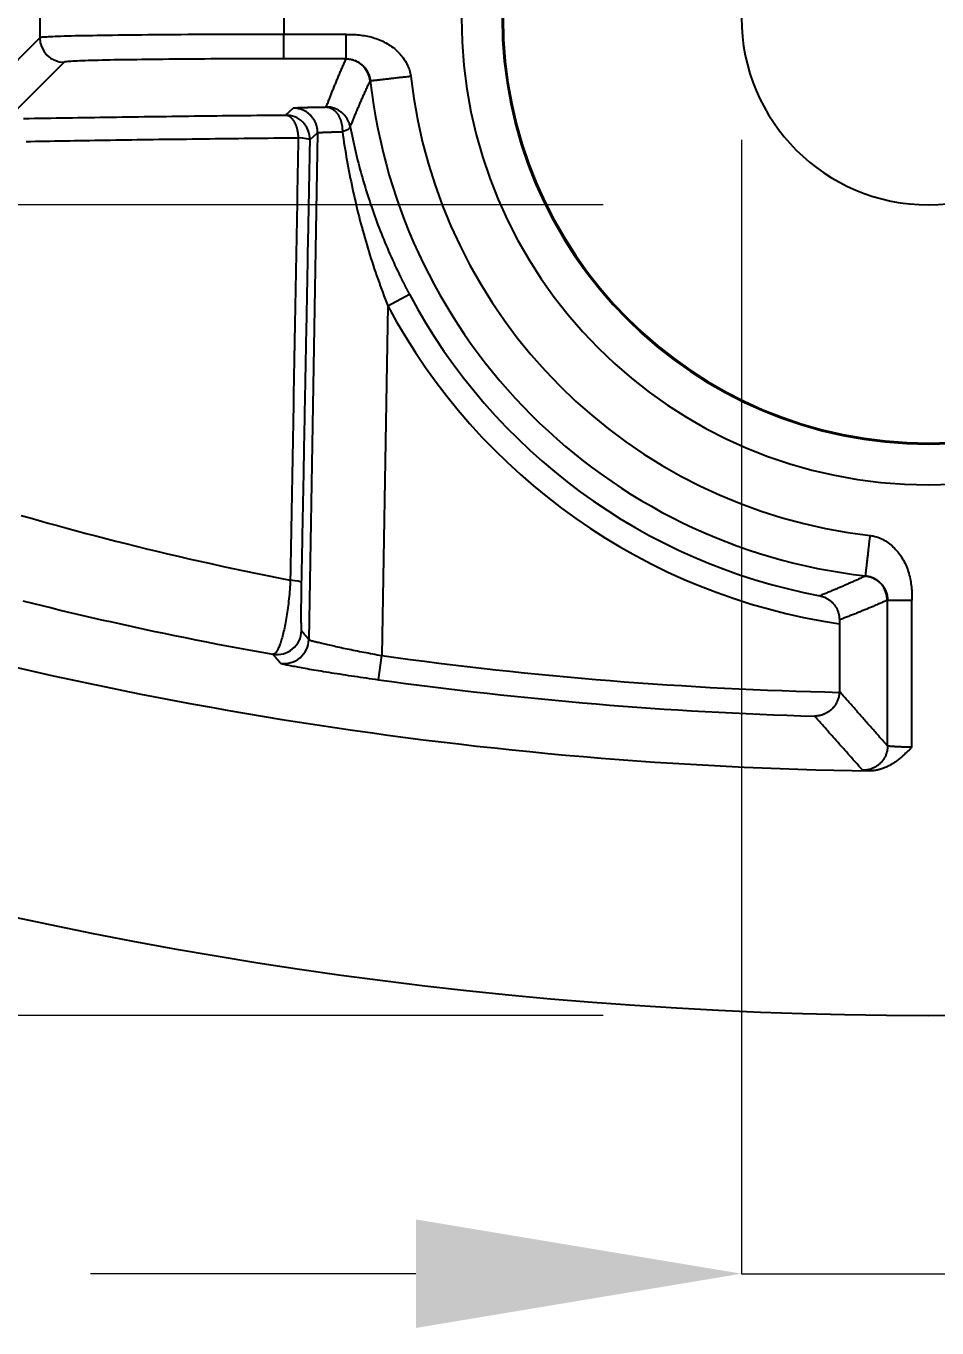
# Model space of a CAD drawing. Extents: x 0 to 395, y 0 to 289.
# Drawn here: x 103.58 to 114.77, y 206.06 to 222.07 of the extents above; entities that cross this region are included whole.
import ezdxf

# ---------------------------------------------------------------- set-up
doc = ezdxf.new("R2010")
doc.units = 0
doc.header["$LTSCALE"] = 10
doc.header["$MEASUREMENT"] = 0
doc.header["$PDMODE"] = 3
doc.header["$PDSIZE"] = -10
doc.layers.get('0').update_dxf_attribs({"linetype": 'CONTINUOUS'})
doc.layers.get('DEFPOINTS').update_dxf_attribs({"linetype": 'CONTINUOUS'})
doc.layers.add('1', color=7, linetype='CONTINUOUS')
doc.styles.add('Daelim Dimension', font='')
doc.styles.get('Daelim Dimension').set_extended_font_data('나눔고딕')
doc.dimstyles.new('DEFAULT', dxfattribs={"dimscale": 2, "dimtxt": 2, "dimasz": 2, "dimexe": 0, "dimexo": 2, "dimgap": 1, "dimtad": 1, "dimdec": 0, "dimzin": 9, "dimdsep": 46, "dimtxsty": 'Daelim Dimension', "dimcen": 0.5, "dimclrd": 5, "dimclre": 5, "dimclrt": 256, "dimadec": 1, "dimazin": 0, "dimtfac": 1, "dimtdec": 0, "dimtix": 1, "dimtmove": 0, "dimatfit": 3, "dimfxl": 1, "dimtolj": 1, "dimtzin": 1, "dimlwd": 9, "dimlwe": 9, "dimarcsym": 0})

# ---------------------------------------------------------------- blocks, each defined once
blk = doc.blocks.new('*D0')
at = {"color": 5, "linetype": 'ByBlock', "lineweight": 9, "ltscale": 0.5, "transparency": 16777216}
for p, q in [((112.37, 220.668), (112.37, 206.731)), ((116.97, 220.668), (116.97, 206.731)), ((108.37, 206.731), (104.37, 206.731)), ((112.37, 206.731), (116.97, 206.731)), ((120.97, 206.731), (152.671, 206.731))]:
    blk.add_line(p, q, dxfattribs=at)
at = {"color": 5, "ltscale": 0.5, "transparency": 16777216}
for points in [[(108.37, 207.398), (108.37, 206.064), (112.37, 206.731)], [(120.97, 207.398), (120.97, 206.064), (116.97, 206.731)]]:
    blk.add_solid(points, dxfattribs=at)
at = {"layer": 'DEFPOINTS', "color": 0, "ltscale": 0.5, "transparency": 16777216}
for p in [(112.37, 224.668), (116.97, 224.668), (116.97, 206.731)]:
    blk.add_point(p, dxfattribs=at)
at = {"color": 7, "ltscale": 0.5, "transparency": 16777216, "insert": (148.817, 211.963), "char_height": 6, "attachment_point": 5, "style": 'Daelim Dimension'}
blk.add_mtext('\\A1;5', dxfattribs=at)
blk = doc.blocks.new('*D1')
at = {"color": 5, "linetype": 'ByBlock', "lineweight": 9, "ltscale": 0.5, "transparency": 16777216}
for p, q in [((91.318, 233.468), (91.318, 237.468)), ((110.67, 229.468), (91.318, 229.468)), ((91.318, 229.468), (91.318, 219.868)), ((110.67, 219.868), (91.318, 219.868)), ((91.318, 215.868), (91.318, 211.868))]:
    blk.add_line(p, q, dxfattribs=at)
at = {"color": 5, "ltscale": 0.5, "transparency": 16777216}
for points in [[(90.651, 233.468), (91.985, 233.468), (91.318, 229.468)], [(90.651, 215.868), (91.985, 215.868), (91.318, 219.868)]]:
    blk.add_solid(points, dxfattribs=at)
at = {"layer": 'DEFPOINTS', "color": 0, "ltscale": 0.5, "transparency": 16777216}
for p in [(114.67, 229.468), (91.318, 219.868), (114.67, 219.868)]:
    blk.add_point(p, dxfattribs=at)
at = {"color": 7, "ltscale": 0.5, "transparency": 16777216, "insert": (85.897, 224.668), "char_height": 6, "attachment_point": 5, "rotation": 90, "style": 'Daelim Dimension'}
blk.add_mtext('\\A1;9.6', dxfattribs=at)
blk = doc.blocks.new('*D7')
at = {"color": 5, "linetype": 'ByBlock', "lineweight": 9, "ltscale": 0.5, "transparency": 16777216}
for p, q in [((110.67, 270.43), (71.782, 270.43)), ((71.782, 266.43), (71.782, 213.906)), ((110.67, 209.906), (71.782, 209.906))]:
    blk.add_line(p, q, dxfattribs=at)
at = {"color": 5, "ltscale": 0.5, "transparency": 16777216}
for points in [[(71.116, 266.43), (72.449, 266.43), (71.782, 270.43)], [(71.116, 213.906), (72.449, 213.906), (71.782, 209.906)]]:
    blk.add_solid(points, dxfattribs=at)
at = {"layer": 'DEFPOINTS', "color": 0, "ltscale": 0.5, "transparency": 16777216}
for p in [(114.67, 270.43), (71.782, 209.906), (114.67, 209.906)]:
    blk.add_point(p, dxfattribs=at)
at = {"color": 7, "ltscale": 0.5, "transparency": 16777216, "insert": (66.516, 240.168), "char_height": 6, "attachment_point": 5, "rotation": 90, "style": 'Daelim Dimension'}
blk.add_mtext('\\A1;61', dxfattribs=at)

msp = doc.modelspace()

# ---------------------------------------------------------------- linework, layer by layer
at = {"layer": '1'}
for p, q in [((103.749, 222.414), (103.749, 221.921)), ((106.749, 222.372), (106.749, 221.963)), ((107.512, 221.963), (106.749, 221.963)), ((106.749, 221.663), (106.749, 221.963)), ((107.512, 221.663), (107.512, 221.963)), ((103.749, 221.921), (103.043, 221.215)), ((104.049, 221.621), (103.353, 220.926)), ((107.512, 221.663), (106.749, 221.663)), ((107.511, 221.66), (107.512, 221.663)), ((106.766, 220.972), (106.862, 221.057)), ((107.162, 220.752), (107.054, 214.526)), ((107.066, 220.667), (107.162, 220.752)), ((108.025, 218.627), (108.29, 218.768)), ((108.025, 218.627), (107.95, 214.329)), ((114.165, 215.01), (114.162, 215.009)), ((114.165, 213.218), (114.165, 215.01)), ((114.165, 215.01), (114.465, 215.01)), ((114.465, 213.202), (114.465, 215.01)), ((113.573, 214.719), (113.573, 213.89)), ((107.909, 214.032), (107.95, 214.329))]:
    msp.add_line(p, q, dxfattribs=at)
for points in [[(106.749, 221.963), (106.655, 221.963), (106.562, 221.963), (106.469, 221.963), (106.376, 221.963), (106.284, 221.963), (106.192, 221.962), (106.101, 221.962), (106.01, 221.962), (105.92, 221.961), (105.83, 221.961), (105.742, 221.961), (105.655, 221.96), (105.568, 221.96), (105.483, 221.959), (105.399, 221.959), (105.316, 221.958), (105.235, 221.957), (105.155, 221.957), (105.077, 221.956), (105, 221.955), (104.925, 221.954), (104.852, 221.954), (104.781, 221.953), (104.711, 221.952), (104.644, 221.951), (104.578, 221.95), (104.515, 221.949), (104.454, 221.948), (104.395, 221.947), (104.338, 221.946), (104.284, 221.945), (104.232, 221.944), (104.182, 221.943), (104.135, 221.942), (104.091, 221.94), (104.049, 221.939), (104.009, 221.938), (103.973, 221.937), (103.939, 221.936), (103.907, 221.934), (103.879, 221.933), (103.853, 221.932), (103.83, 221.93), (103.81, 221.929), (103.792, 221.928), (103.778, 221.927), (103.766, 221.925), (103.758, 221.924), (103.752, 221.923), (103.749, 221.921)], [(107.512, 221.963), (107.535, 221.963), (107.557, 221.963), (107.577, 221.962), (107.597, 221.962), (107.615, 221.961), (107.633, 221.96), (107.653, 221.958), (107.674, 221.956), (107.694, 221.954), (107.715, 221.951), (107.735, 221.948), (107.754, 221.945), (107.775, 221.941), (107.797, 221.936), (107.819, 221.931), (107.841, 221.925), (107.862, 221.918), (107.883, 221.911), (107.903, 221.904), (107.923, 221.896), (107.943, 221.887), (107.963, 221.878), (107.982, 221.868), (108.001, 221.858), (108.02, 221.847), (108.038, 221.836), (108.055, 221.825), (108.072, 221.813), (108.089, 221.801), (108.105, 221.788), (108.12, 221.775), (108.135, 221.762), (108.149, 221.748), (108.163, 221.734), (108.177, 221.719), (108.19, 221.704), (108.202, 221.689), (108.215, 221.673), (108.227, 221.655), (108.239, 221.637), (108.25, 221.619), (108.26, 221.601), (108.268, 221.582), (108.276, 221.564), (108.284, 221.545), (108.29, 221.526), (108.295, 221.507), (108.3, 221.488), (108.303, 221.469), (108.306, 221.45)], [(106.749, 221.663), (106.662, 221.663), (106.576, 221.663), (106.491, 221.663), (106.408, 221.663), (106.325, 221.663), (106.243, 221.662), (106.163, 221.662), (106.083, 221.662), (106.004, 221.661), (105.926, 221.661), (105.849, 221.661), (105.773, 221.66), (105.698, 221.66), (105.623, 221.659), (105.549, 221.659), (105.476, 221.658), (105.405, 221.657), (105.334, 221.657), (105.265, 221.656), (105.197, 221.655), (105.131, 221.655), (105.066, 221.654), (105.003, 221.653), (104.941, 221.652), (104.882, 221.651), (104.824, 221.65), (104.768, 221.649), (104.713, 221.649), (104.661, 221.648), (104.61, 221.647), (104.561, 221.646), (104.514, 221.644), (104.468, 221.643), (104.424, 221.642), (104.383, 221.641), (104.343, 221.64), (104.305, 221.639), (104.27, 221.637), (104.237, 221.636), (104.207, 221.635), (104.178, 221.634), (104.153, 221.632), (104.13, 221.631), (104.11, 221.63), (104.093, 221.628), (104.078, 221.627), (104.066, 221.626), (104.058, 221.624), (104.052, 221.623), (104.049, 221.621)], [(107.269, 221.071), (107.273, 221.082), (107.277, 221.092), (107.281, 221.103), (107.285, 221.114), (107.29, 221.125), (107.294, 221.136), (107.298, 221.147), (107.302, 221.159), (107.307, 221.17), (107.311, 221.181), (107.315, 221.192), (107.32, 221.203), (107.324, 221.215), (107.329, 221.226), (107.333, 221.238), (107.338, 221.249), (107.342, 221.26), (107.347, 221.272), (107.351, 221.283), (107.356, 221.295), (107.361, 221.307), (107.366, 221.318), (107.37, 221.33), (107.375, 221.342), (107.38, 221.353), (107.385, 221.365), (107.39, 221.377), (107.394, 221.389), (107.399, 221.401), (107.404, 221.413), (107.409, 221.425), (107.414, 221.437), (107.419, 221.449), (107.425, 221.461), (107.43, 221.473), (107.435, 221.485), (107.44, 221.498), (107.445, 221.51), (107.451, 221.522), (107.456, 221.535), (107.461, 221.547), (107.467, 221.559), (107.472, 221.572), (107.477, 221.584), (107.483, 221.597), (107.488, 221.609), (107.494, 221.622), (107.5, 221.635), (107.505, 221.647), (107.511, 221.66)], [(107.512, 221.663), (107.522, 221.663), (107.532, 221.662), (107.542, 221.662), (107.552, 221.66), (107.562, 221.659), (107.571, 221.657), (107.581, 221.655), (107.59, 221.653), (107.599, 221.65), (107.609, 221.647), (107.618, 221.643), (107.627, 221.64), (107.636, 221.636), (107.645, 221.631), (107.654, 221.627), (107.663, 221.622), (107.671, 221.617), (107.679, 221.611), (107.687, 221.605), (107.695, 221.6), (107.702, 221.594), (107.709, 221.588), (107.716, 221.581), (107.722, 221.575), (107.728, 221.569), (107.734, 221.562), (107.74, 221.556), (107.745, 221.55), (107.75, 221.543), (107.755, 221.537), (107.759, 221.53), (107.763, 221.523), (107.768, 221.517), (107.771, 221.51), (107.775, 221.503), (107.779, 221.496), (107.782, 221.489), (107.785, 221.482), (107.788, 221.475), (107.791, 221.468), (107.794, 221.461), (107.796, 221.454), (107.798, 221.446), (107.8, 221.439), (107.802, 221.432), (107.804, 221.424), (107.805, 221.416), (107.807, 221.409), (107.808, 221.401), (107.809, 221.394)], [(107.564, 220.826), (107.568, 220.837), (107.572, 220.847), (107.576, 220.858), (107.58, 220.868), (107.585, 220.879), (107.589, 220.89), (107.593, 220.9), (107.598, 220.911), (107.602, 220.922), (107.607, 220.933), (107.611, 220.943), (107.615, 220.954), (107.62, 220.965), (107.624, 220.976), (107.629, 220.987), (107.634, 220.998), (107.638, 221.009), (107.643, 221.02), (107.648, 221.031), (107.652, 221.043), (107.657, 221.054), (107.662, 221.065), (107.667, 221.076), (107.672, 221.088), (107.676, 221.099), (107.681, 221.11), (107.686, 221.122), (107.691, 221.133), (107.696, 221.145), (107.701, 221.156), (107.706, 221.168), (107.711, 221.179), (107.717, 221.191), (107.722, 221.202), (107.727, 221.214), (107.732, 221.226), (107.737, 221.238), (107.743, 221.249), (107.748, 221.261), (107.753, 221.273), (107.759, 221.285), (107.764, 221.297), (107.77, 221.309), (107.775, 221.321), (107.781, 221.333), (107.786, 221.345), (107.792, 221.357), (107.798, 221.369), (107.803, 221.381), (107.809, 221.394)], [(107.809, 221.394), (107.809, 221.394), (107.81, 221.394), (107.811, 221.394), (107.813, 221.394), (107.815, 221.394), (107.817, 221.394), (107.82, 221.395), (107.823, 221.395), (107.827, 221.396), (107.831, 221.396), (107.836, 221.397), (107.841, 221.397), (107.847, 221.398), (107.854, 221.399), (107.86, 221.399), (107.868, 221.4), (107.875, 221.401), (107.884, 221.402), (107.892, 221.403), (107.901, 221.404), (107.911, 221.405), (107.921, 221.406), (107.932, 221.407), (107.943, 221.409), (107.954, 221.41), (107.966, 221.411), (107.978, 221.413), (107.99, 221.414), (108.003, 221.416), (108.016, 221.417), (108.03, 221.418), (108.043, 221.42), (108.057, 221.422), (108.071, 221.423), (108.086, 221.425), (108.1, 221.426), (108.115, 221.428), (108.129, 221.43), (108.144, 221.431), (108.159, 221.433), (108.174, 221.435), (108.189, 221.436), (108.204, 221.438), (108.218, 221.44), (108.233, 221.441), (108.248, 221.443), (108.263, 221.445), (108.277, 221.446), (108.291, 221.448), (108.306, 221.45)], [(106.862, 221.057), (106.863, 221.057), (106.863, 221.057), (106.864, 221.058), (106.865, 221.058), (106.865, 221.058), (106.867, 221.058), (106.868, 221.058), (106.869, 221.059), (106.871, 221.059), (106.872, 221.059), (106.874, 221.059), (106.876, 221.059), (106.878, 221.06), (106.881, 221.06), (106.883, 221.06), (106.886, 221.06), (106.888, 221.06), (106.891, 221.061), (106.894, 221.061), (106.898, 221.061), (106.901, 221.061), (106.904, 221.062), (106.908, 221.062), (106.912, 221.062), (106.916, 221.062), (106.92, 221.062), (106.924, 221.063), (106.929, 221.063), (106.933, 221.063), (106.938, 221.063), (106.943, 221.063), (106.948, 221.064), (106.953, 221.064), (106.958, 221.064), (106.964, 221.064), (106.969, 221.064), (106.975, 221.065), (106.981, 221.065), (106.987, 221.065), (106.993, 221.065), (107, 221.065), (107.006, 221.066), (107.013, 221.066), (107.019, 221.066), (107.026, 221.066), (107.033, 221.066), (107.04, 221.066), (107.047, 221.067), (107.055, 221.067), (107.062, 221.067)], [(107.162, 220.752), (107.162, 220.761), (107.162, 220.771), (107.161, 220.78), (107.16, 220.79), (107.159, 220.799), (107.158, 220.809), (107.156, 220.818), (107.154, 220.827), (107.152, 220.836), (107.149, 220.846), (107.146, 220.855), (107.143, 220.864), (107.139, 220.872), (107.135, 220.881), (107.131, 220.89), (107.127, 220.898), (107.122, 220.907), (107.117, 220.915), (107.112, 220.923), (107.107, 220.931), (107.101, 220.938), (107.095, 220.946), (107.089, 220.953), (107.083, 220.96), (107.076, 220.967), (107.069, 220.974), (107.062, 220.98), (107.055, 220.987), (107.048, 220.993), (107.04, 220.998), (107.033, 221.004), (107.025, 221.009), (107.017, 221.014), (107.008, 221.019), (107, 221.023), (106.991, 221.028), (106.983, 221.032), (106.974, 221.035), (106.965, 221.039), (106.956, 221.042), (106.947, 221.045), (106.938, 221.047), (106.928, 221.049), (106.919, 221.051), (106.91, 221.053), (106.9, 221.054), (106.891, 221.056), (106.881, 221.056), (106.872, 221.057), (106.862, 221.057)], [(107.062, 221.067), (107.066, 221.067), (107.069, 221.067), (107.073, 221.067), (107.076, 221.067), (107.08, 221.067), (107.083, 221.067), (107.087, 221.068), (107.091, 221.068), (107.094, 221.068), (107.098, 221.068), (107.102, 221.068), (107.106, 221.068), (107.109, 221.068), (107.113, 221.068), (107.117, 221.068), (107.121, 221.068), (107.125, 221.068), (107.129, 221.068), (107.133, 221.068), (107.137, 221.069), (107.141, 221.069), (107.145, 221.069), (107.149, 221.069), (107.153, 221.069), (107.157, 221.069), (107.161, 221.069), (107.165, 221.069), (107.17, 221.069), (107.174, 221.069), (107.178, 221.069), (107.182, 221.069), (107.187, 221.069), (107.191, 221.07), (107.195, 221.07), (107.2, 221.07), (107.204, 221.07), (107.209, 221.07), (107.213, 221.07), (107.218, 221.07), (107.222, 221.07), (107.227, 221.07), (107.231, 221.07), (107.236, 221.07), (107.24, 221.07), (107.245, 221.07), (107.25, 221.07), (107.254, 221.07), (107.259, 221.071), (107.264, 221.071), (107.269, 221.071)], [(107.269, 221.071), (107.275, 221.07), (107.281, 221.07), (107.287, 221.069), (107.294, 221.068), (107.3, 221.066), (107.306, 221.065), (107.312, 221.063), (107.318, 221.06), (107.324, 221.058), (107.33, 221.055), (107.336, 221.052), (107.342, 221.048), (107.348, 221.045), (107.353, 221.041), (107.359, 221.036), (107.364, 221.032), (107.37, 221.027), (107.375, 221.022), (107.38, 221.017), (107.385, 221.011), (107.39, 221.006), (107.395, 221), (107.4, 220.993), (107.405, 220.987), (107.409, 220.98), (107.413, 220.974), (107.418, 220.966), (107.422, 220.959), (107.425, 220.952), (107.429, 220.944), (107.433, 220.936), (107.436, 220.929), (107.439, 220.92), (107.443, 220.912), (107.446, 220.904), (107.448, 220.895), (107.451, 220.887), (107.453, 220.878), (107.455, 220.869), (107.457, 220.86), (107.459, 220.851), (107.461, 220.842), (107.462, 220.833), (107.464, 220.824), (107.465, 220.814), (107.466, 220.805), (107.466, 220.796), (107.467, 220.786), (107.467, 220.777), (107.467, 220.767)], [(103.55, 220.929), (103.617, 220.93), (103.683, 220.932), (103.749, 220.933), (103.816, 220.934), (103.883, 220.935), (103.949, 220.936), (104.016, 220.937), (104.083, 220.938), (104.151, 220.939), (104.218, 220.94), (104.285, 220.941), (104.353, 220.942), (104.42, 220.943), (104.488, 220.944), (104.555, 220.945), (104.623, 220.946), (104.691, 220.947), (104.759, 220.948), (104.827, 220.949), (104.895, 220.95), (104.963, 220.951), (105.031, 220.952), (105.099, 220.953), (105.167, 220.954), (105.235, 220.955), (105.304, 220.955), (105.372, 220.956), (105.441, 220.957), (105.51, 220.958), (105.579, 220.959), (105.648, 220.96), (105.717, 220.96), (105.786, 220.961), (105.856, 220.962), (105.925, 220.963), (105.995, 220.964), (106.064, 220.964), (106.134, 220.965), (106.204, 220.966), (106.274, 220.967), (106.344, 220.967), (106.414, 220.968), (106.485, 220.969), (106.555, 220.97), (106.625, 220.97), (106.696, 220.971), (106.766, 220.972)], [(106.766, 220.972), (106.771, 220.971), (106.776, 220.971), (106.78, 220.97), (106.785, 220.969), (106.79, 220.968), (106.794, 220.966), (106.799, 220.964), (106.804, 220.962), (106.808, 220.96), (106.813, 220.957), (106.817, 220.955), (106.822, 220.952), (106.826, 220.948), (106.83, 220.945), (106.835, 220.941), (106.839, 220.937), (106.843, 220.932), (106.847, 220.928), (106.851, 220.923), (106.855, 220.918), (106.859, 220.913), (106.863, 220.907), (106.866, 220.902), (106.87, 220.896), (106.874, 220.89), (106.877, 220.884), (106.88, 220.877), (106.884, 220.871), (106.887, 220.864), (106.89, 220.857), (106.893, 220.85), (106.895, 220.843), (106.898, 220.835), (106.901, 220.828), (106.903, 220.82), (106.905, 220.812), (106.908, 220.804), (106.91, 220.796), (106.912, 220.788), (106.913, 220.78), (106.915, 220.771), (106.917, 220.763), (106.918, 220.754), (106.919, 220.746), (106.92, 220.737), (106.921, 220.728), (106.922, 220.719), (106.923, 220.71), (106.924, 220.702), (106.924, 220.693)], [(107.564, 220.826), (107.571, 220.789), (107.578, 220.752), (107.586, 220.715), (107.594, 220.677), (107.602, 220.64), (107.61, 220.603), (107.618, 220.566), (107.627, 220.529), (107.635, 220.492), (107.644, 220.455), (107.654, 220.418), (107.663, 220.381), (107.672, 220.345), (107.682, 220.308), (107.692, 220.271), (107.702, 220.235), (107.713, 220.198), (107.723, 220.161), (107.734, 220.125), (107.745, 220.088), (107.756, 220.052), (107.767, 220.016), (107.779, 219.979), (107.79, 219.943), (107.802, 219.907), (107.814, 219.871), (107.827, 219.835), (107.839, 219.798), (107.852, 219.762), (107.865, 219.726), (107.878, 219.69), (107.891, 219.655), (107.904, 219.619), (107.918, 219.583), (107.932, 219.547), (107.946, 219.511), (107.96, 219.476), (107.974, 219.44), (107.989, 219.405), (108.004, 219.369), (108.019, 219.334), (108.034, 219.299), (108.05, 219.263), (108.065, 219.228), (108.081, 219.193), (108.097, 219.158), (108.113, 219.123), (108.129, 219.088), (108.146, 219.053), (108.163, 219.018)], [(103.58, 220.647), (103.638, 220.648), (103.696, 220.649), (103.755, 220.65), (103.814, 220.651), (103.874, 220.652), (103.934, 220.653), (103.994, 220.654), (104.055, 220.655), (104.116, 220.656), (104.177, 220.657), (104.239, 220.658), (104.301, 220.659), (104.364, 220.66), (104.427, 220.661), (104.49, 220.662), (104.554, 220.663), (104.618, 220.664), (104.683, 220.665), (104.747, 220.666), (104.813, 220.667), (104.878, 220.668), (104.944, 220.669), (105.01, 220.67), (105.077, 220.671), (105.144, 220.672), (105.211, 220.673), (105.279, 220.674), (105.347, 220.675), (105.415, 220.675), (105.484, 220.676), (105.553, 220.677), (105.622, 220.678), (105.692, 220.679), (105.762, 220.68), (105.832, 220.681), (105.903, 220.682), (105.974, 220.682), (106.045, 220.683), (106.117, 220.684), (106.189, 220.685), (106.261, 220.686), (106.333, 220.686), (106.406, 220.687), (106.479, 220.688), (106.553, 220.689), (106.626, 220.69), (106.7, 220.69), (106.775, 220.691), (106.849, 220.692), (106.924, 220.693)], [(106.924, 220.693), (106.922, 220.588), (106.92, 220.482), (106.918, 220.377), (106.917, 220.271), (106.915, 220.166), (106.913, 220.06), (106.911, 219.954), (106.909, 219.848), (106.907, 219.741), (106.905, 219.635), (106.903, 219.528), (106.901, 219.421), (106.899, 219.315), (106.898, 219.208), (106.896, 219.1), (106.894, 218.993), (106.892, 218.885), (106.89, 218.778), (106.888, 218.67), (106.886, 218.562), (106.884, 218.454), (106.882, 218.346), (106.88, 218.237), (106.878, 218.129), (106.876, 218.02), (106.874, 217.911), (106.872, 217.802), (106.87, 217.693), (106.868, 217.584), (106.867, 217.474), (106.865, 217.365), (106.863, 217.255), (106.861, 217.145), (106.859, 217.035), (106.857, 216.925), (106.855, 216.814), (106.853, 216.704), (106.851, 216.593), (106.849, 216.482), (106.847, 216.371), (106.845, 216.26), (106.843, 216.149), (106.841, 216.038), (106.839, 215.926), (106.837, 215.814), (106.835, 215.703), (106.833, 215.591), (106.831, 215.478), (106.829, 215.366), (106.827, 215.254)], [(107.066, 220.667), (107.065, 220.613), (107.064, 220.56), (107.063, 220.506), (107.062, 220.452), (107.061, 220.399), (107.06, 220.345), (107.059, 220.291), (107.058, 220.238), (107.057, 220.184), (107.056, 220.13), (107.055, 220.076), (107.054, 220.022), (107.053, 219.968), (107.052, 219.915), (107.051, 219.861), (107.05, 219.806), (107.049, 219.752), (107.048, 219.698), (107.047, 219.644), (107.046, 219.59), (107.045, 219.536), (107.043, 219.481), (107.042, 219.427), (107.041, 219.373), (107.04, 219.318), (107.039, 219.264), (107.038, 219.209), (107.037, 219.155), (107.036, 219.1), (107.035, 219.046), (107.034, 218.991), (107.033, 218.936), (107.032, 218.882), (107.031, 218.827), (107.03, 218.772), (107.029, 218.717), (107.028, 218.663), (107.027, 218.608), (107.026, 218.553), (107.025, 218.498), (107.024, 218.443), (107.023, 218.388), (107.022, 218.333), (107.02, 218.277), (107.019, 218.222), (107.018, 218.167), (107.017, 218.112), (107.016, 218.056), (107.015, 218.001), (107.014, 217.946)], [(107.162, 220.752), (107.163, 220.752), (107.163, 220.752), (107.164, 220.753), (107.165, 220.753), (107.167, 220.753), (107.168, 220.754), (107.17, 220.754), (107.172, 220.754), (107.175, 220.755), (107.177, 220.755), (107.18, 220.755), (107.183, 220.756), (107.187, 220.756), (107.19, 220.756), (107.194, 220.757), (107.198, 220.757), (107.202, 220.757), (107.207, 220.757), (107.212, 220.758), (107.217, 220.758), (107.222, 220.758), (107.227, 220.759), (107.233, 220.759), (107.239, 220.759), (107.245, 220.76), (107.252, 220.76), (107.258, 220.76), (107.265, 220.761), (107.272, 220.761), (107.279, 220.761), (107.287, 220.762), (107.295, 220.762), (107.303, 220.762), (107.311, 220.763), (107.319, 220.763), (107.328, 220.763), (107.336, 220.764), (107.345, 220.764), (107.354, 220.764), (107.364, 220.764), (107.373, 220.765), (107.383, 220.765), (107.393, 220.765), (107.403, 220.766), (107.413, 220.766), (107.424, 220.766), (107.434, 220.766), (107.445, 220.767), (107.456, 220.767), (107.467, 220.767)], [(107.467, 220.767), (107.473, 220.723), (107.48, 220.679), (107.486, 220.635), (107.493, 220.591), (107.5, 220.547), (107.508, 220.503), (107.515, 220.459), (107.523, 220.415), (107.53, 220.371), (107.538, 220.327), (107.547, 220.284), (107.555, 220.24), (107.564, 220.196), (107.573, 220.153), (107.582, 220.109), (107.591, 220.066), (107.6, 220.022), (107.61, 219.979), (107.62, 219.936), (107.63, 219.893), (107.64, 219.849), (107.65, 219.806), (107.661, 219.763), (107.672, 219.72), (107.683, 219.677), (107.694, 219.634), (107.706, 219.592), (107.717, 219.549), (107.729, 219.506), (107.741, 219.464), (107.754, 219.421), (107.766, 219.379), (107.779, 219.336), (107.792, 219.294), (107.805, 219.251), (107.818, 219.209), (107.831, 219.167), (107.845, 219.125), (107.859, 219.083), (107.873, 219.041), (107.887, 218.999), (107.902, 218.958), (107.917, 218.916), (107.932, 218.874), (107.947, 218.833), (107.962, 218.791), (107.977, 218.75), (107.993, 218.709), (108.009, 218.668), (108.025, 218.627)], [(108.163, 219.018), (108.165, 219.013), (108.168, 219.008), (108.17, 219.003), (108.173, 218.998), (108.175, 218.993), (108.178, 218.988), (108.18, 218.983), (108.182, 218.978), (108.185, 218.973), (108.187, 218.968), (108.19, 218.963), (108.192, 218.958), (108.195, 218.953), (108.197, 218.948), (108.2, 218.943), (108.202, 218.938), (108.205, 218.933), (108.207, 218.928), (108.21, 218.923), (108.212, 218.918), (108.215, 218.913), (108.218, 218.908), (108.22, 218.903), (108.223, 218.898), (108.225, 218.893), (108.228, 218.888), (108.23, 218.883), (108.233, 218.878), (108.235, 218.873), (108.238, 218.868), (108.24, 218.863), (108.243, 218.858), (108.246, 218.853), (108.248, 218.848), (108.251, 218.843), (108.253, 218.838), (108.256, 218.833), (108.259, 218.828), (108.261, 218.823), (108.264, 218.818), (108.266, 218.813), (108.269, 218.808), (108.272, 218.803), (108.274, 218.798), (108.277, 218.793), (108.279, 218.788), (108.282, 218.783), (108.285, 218.778), (108.287, 218.773), (108.29, 218.768)], [(107.014, 217.946), (107.014, 217.94), (107.014, 217.935), (107.014, 217.929), (107.014, 217.924), (107.014, 217.918), (107.014, 217.912), (107.013, 217.907), (107.013, 217.901), (107.013, 217.896), (107.013, 217.89), (107.013, 217.885), (107.013, 217.879), (107.013, 217.873), (107.013, 217.868), (107.013, 217.862), (107.012, 217.857), (107.012, 217.851), (107.012, 217.845), (107.012, 217.84), (107.012, 217.834), (107.012, 217.829), (107.012, 217.823), (107.012, 217.818), (107.012, 217.812), (107.011, 217.806), (107.011, 217.801), (107.011, 217.795), (107.011, 217.79), (107.011, 217.784), (107.011, 217.779), (107.011, 217.773), (107.011, 217.767), (107.011, 217.762), (107.011, 217.756), (107.01, 217.751), (107.01, 217.745), (107.01, 217.739), (107.01, 217.734), (107.01, 217.728), (107.01, 217.723), (107.01, 217.717), (107.01, 217.712), (107.01, 217.706), (107.009, 217.7), (107.009, 217.695), (107.009, 217.689), (107.009, 217.684), (107.009, 217.678), (107.009, 217.672), (107.009, 217.667)], [(107.009, 217.667), (107.008, 217.619), (107.007, 217.571), (107.006, 217.523), (107.005, 217.474), (107.004, 217.426), (107.003, 217.378), (107.002, 217.33), (107.001, 217.281), (107.001, 217.233), (107, 217.185), (106.999, 217.136), (106.998, 217.088), (106.997, 217.04), (106.996, 216.991), (106.995, 216.943), (106.994, 216.894), (106.993, 216.846), (106.992, 216.797), (106.991, 216.748), (106.99, 216.7), (106.989, 216.651), (106.988, 216.602), (106.988, 216.554), (106.987, 216.505), (106.986, 216.456), (106.985, 216.407), (106.984, 216.359), (106.983, 216.31), (106.982, 216.261), (106.981, 216.212), (106.98, 216.163), (106.979, 216.114), (106.978, 216.065), (106.977, 216.016), (106.976, 215.967), (106.975, 215.918), (106.974, 215.869), (106.973, 215.82), (106.973, 215.77), (106.972, 215.721), (106.971, 215.672), (106.97, 215.623), (106.969, 215.573), (106.968, 215.524), (106.967, 215.475), (106.966, 215.425), (106.965, 215.376), (106.964, 215.326), (106.963, 215.277), (106.962, 215.227)], [(103.52, 216.051), (103.629, 216.02), (103.74, 215.988), (103.853, 215.957), (103.967, 215.925), (104.083, 215.894), (104.2, 215.862), (104.318, 215.83), (104.438, 215.799), (104.559, 215.767), (104.682, 215.736), (104.806, 215.704), (104.932, 215.673), (105.059, 215.642), (105.187, 215.611), (105.317, 215.58), (105.448, 215.549), (105.58, 215.519), (105.714, 215.488), (105.849, 215.458), (105.985, 215.428), (106.122, 215.398), (106.261, 215.369), (106.4, 215.34), (106.541, 215.311), (106.683, 215.282), (106.827, 215.254)], [(113.896, 215.307), (113.896, 215.307), (113.896, 215.308), (113.896, 215.31), (113.896, 215.311), (113.896, 215.314), (113.897, 215.316), (113.897, 215.32), (113.897, 215.323), (113.898, 215.328), (113.898, 215.332), (113.899, 215.337), (113.9, 215.343), (113.9, 215.349), (113.901, 215.356), (113.902, 215.362), (113.903, 215.37), (113.904, 215.378), (113.904, 215.386), (113.905, 215.394), (113.906, 215.403), (113.908, 215.413), (113.909, 215.422), (113.91, 215.433), (113.911, 215.443), (113.912, 215.454), (113.913, 215.465), (113.915, 215.477), (113.916, 215.489), (113.917, 215.501), (113.919, 215.513), (113.92, 215.526), (113.922, 215.539), (113.923, 215.552), (113.925, 215.566), (113.926, 215.579), (113.928, 215.593), (113.929, 215.607), (113.931, 215.622), (113.933, 215.636), (113.934, 215.651), (113.936, 215.666), (113.938, 215.681), (113.939, 215.696), (113.941, 215.711), (113.943, 215.726), (113.945, 215.742), (113.946, 215.757), (113.948, 215.773), (113.95, 215.788), (113.952, 215.804)], [(113.952, 215.804), (113.971, 215.801), (113.99, 215.798), (114.009, 215.793), (114.028, 215.788), (114.047, 215.782), (114.066, 215.774), (114.084, 215.766), (114.102, 215.758), (114.121, 215.748), (114.139, 215.737), (114.157, 215.726), (114.174, 215.713), (114.191, 215.7), (114.206, 215.688), (114.221, 215.675), (114.236, 215.662), (114.25, 215.648), (114.264, 215.633), (114.277, 215.618), (114.29, 215.603), (114.303, 215.587), (114.315, 215.57), (114.327, 215.553), (114.338, 215.536), (114.349, 215.518), (114.36, 215.499), (114.37, 215.48), (114.38, 215.461), (114.389, 215.442), (114.397, 215.422), (114.405, 215.402), (114.413, 215.381), (114.42, 215.36), (114.426, 215.339), (114.432, 215.317), (114.438, 215.296), (114.443, 215.273), (114.447, 215.253), (114.45, 215.233), (114.453, 215.213), (114.456, 215.193), (114.458, 215.172), (114.46, 215.151), (114.462, 215.131), (114.463, 215.114), (114.464, 215.095), (114.464, 215.076), (114.465, 215.055), (114.465, 215.033), (114.465, 215.01)], [(106.827, 215.254), (106.825, 215.225), (106.823, 215.196), (106.822, 215.167), (106.82, 215.139), (106.817, 215.11), (106.815, 215.081), (106.812, 215.053), (106.809, 215.025), (106.806, 214.997), (106.803, 214.969), (106.8, 214.941), (106.797, 214.914), (106.793, 214.887), (106.789, 214.861), (106.785, 214.835), (106.781, 214.809), (106.777, 214.784), (106.773, 214.76), (106.769, 214.735), (106.764, 214.712), (106.76, 214.689), (106.755, 214.667), (106.75, 214.645), (106.745, 214.624), (106.741, 214.603), (106.736, 214.584), (106.731, 214.565), (106.726, 214.546), (106.72, 214.529), (106.715, 214.512), (106.71, 214.496), (106.705, 214.48), (106.7, 214.466), (106.695, 214.452), (106.689, 214.439), (106.684, 214.426), (106.679, 214.415), (106.674, 214.404), (106.668, 214.395), (106.663, 214.386), (106.658, 214.378), (106.653, 214.37), (106.648, 214.364), (106.643, 214.359), (106.638, 214.354), (106.633, 214.35), (106.628, 214.347), (106.623, 214.345), (106.618, 214.344), (106.614, 214.344)], [(106.962, 215.227), (106.962, 215.21), (106.962, 215.193), (106.961, 215.176), (106.961, 215.159), (106.961, 215.142), (106.96, 215.125), (106.96, 215.107), (106.96, 215.09), (106.96, 215.073), (106.959, 215.056), (106.959, 215.039), (106.959, 215.022), (106.959, 215.005), (106.959, 214.988), (106.959, 214.971), (106.958, 214.955), (106.958, 214.938), (106.958, 214.922), (106.958, 214.906), (106.958, 214.89), (106.958, 214.874), (106.958, 214.859), (106.958, 214.844), (106.958, 214.83), (106.958, 214.816), (106.958, 214.803), (106.958, 214.79), (106.958, 214.777), (106.958, 214.766), (106.958, 214.754), (106.958, 214.744), (106.958, 214.734), (106.959, 214.724), (106.959, 214.715), (106.959, 214.707), (106.959, 214.698), (106.959, 214.691), (106.959, 214.684), (106.96, 214.677), (106.96, 214.671), (106.96, 214.665), (106.96, 214.659), (106.961, 214.654), (106.961, 214.65), (106.961, 214.646), (106.961, 214.642), (106.962, 214.639), (106.962, 214.637), (106.962, 214.636), (106.963, 214.635)], [(113.896, 215.307), (113.884, 215.302), (113.873, 215.297), (113.862, 215.291), (113.851, 215.286), (113.84, 215.281), (113.829, 215.276), (113.818, 215.271), (113.807, 215.266), (113.796, 215.261), (113.785, 215.256), (113.774, 215.251), (113.763, 215.246), (113.752, 215.241), (113.741, 215.236), (113.73, 215.231), (113.72, 215.226), (113.709, 215.222), (113.698, 215.217), (113.687, 215.212), (113.676, 215.207), (113.665, 215.202), (113.654, 215.198), (113.644, 215.193), (113.633, 215.188), (113.622, 215.183), (113.611, 215.179), (113.6, 215.174), (113.589, 215.169), (113.578, 215.164), (113.567, 215.16), (113.555, 215.155), (113.544, 215.15), (113.533, 215.145), (113.522, 215.141), (113.51, 215.136), (113.499, 215.131), (113.487, 215.126), (113.476, 215.122), (113.464, 215.117), (113.453, 215.112), (113.441, 215.107), (113.429, 215.102), (113.417, 215.097), (113.406, 215.093), (113.394, 215.088), (113.382, 215.083), (113.369, 215.078), (113.357, 215.073), (113.345, 215.068), (113.333, 215.063)], [(113.896, 215.307), (113.903, 215.306), (113.911, 215.305), (113.918, 215.303), (113.926, 215.302), (113.934, 215.3), (113.941, 215.298), (113.948, 215.296), (113.956, 215.294), (113.963, 215.292), (113.97, 215.289), (113.977, 215.286), (113.984, 215.283), (113.991, 215.28), (113.998, 215.277), (114.005, 215.273), (114.012, 215.269), (114.019, 215.266), (114.025, 215.261), (114.032, 215.257), (114.039, 215.253), (114.045, 215.248), (114.052, 215.243), (114.058, 215.238), (114.064, 215.232), (114.071, 215.226), (114.077, 215.22), (114.083, 215.214), (114.09, 215.207), (114.096, 215.2), (114.102, 215.193), (114.107, 215.185), (114.113, 215.177), (114.119, 215.169), (114.124, 215.161), (114.129, 215.152), (114.133, 215.143), (114.138, 215.134), (114.142, 215.125), (114.145, 215.116), (114.149, 215.107), (114.152, 215.097), (114.155, 215.088), (114.157, 215.079), (114.159, 215.069), (114.161, 215.06), (114.162, 215.05), (114.164, 215.04), (114.164, 215.03), (114.165, 215.02), (114.165, 215.01)], [(113.333, 215.063), (113.34, 215.062), (113.347, 215.06), (113.354, 215.058), (113.361, 215.056), (113.368, 215.054), (113.375, 215.052), (113.381, 215.049), (113.388, 215.047), (113.395, 215.044), (113.402, 215.041), (113.408, 215.038), (113.415, 215.034), (113.421, 215.031), (113.427, 215.027), (113.434, 215.023), (113.44, 215.019), (113.446, 215.015), (113.452, 215.01), (113.458, 215.006), (113.464, 215.001), (113.47, 214.996), (113.476, 214.991), (113.481, 214.985), (113.487, 214.98), (113.492, 214.974), (113.498, 214.968), (113.503, 214.962), (113.508, 214.955), (113.513, 214.949), (113.518, 214.942), (113.523, 214.935), (113.527, 214.928), (113.532, 214.92), (113.536, 214.913), (113.54, 214.905), (113.544, 214.897), (113.548, 214.889), (113.551, 214.881), (113.554, 214.872), (113.557, 214.863), (113.56, 214.854), (113.563, 214.845), (113.565, 214.836), (113.567, 214.826), (113.569, 214.817), (113.57, 214.807), (113.571, 214.797), (113.572, 214.787), (113.573, 214.777), (113.573, 214.767)], [(103.541, 215), (103.658, 214.971), (103.776, 214.942), (103.896, 214.913), (104.016, 214.884), (104.137, 214.855), (104.26, 214.826), (104.383, 214.798), (104.508, 214.769), (104.633, 214.741), (104.759, 214.713), (104.886, 214.685), (105.014, 214.657), (105.143, 214.63), (105.272, 214.603), (105.403, 214.576), (105.534, 214.549), (105.666, 214.522), (105.799, 214.496), (105.933, 214.47), (106.067, 214.444), (106.203, 214.419), (106.339, 214.394), (106.476, 214.369), (106.614, 214.344)], [(114.162, 215.009), (114.15, 215.004), (114.139, 214.998), (114.127, 214.993), (114.115, 214.988), (114.104, 214.983), (114.092, 214.978), (114.081, 214.973), (114.069, 214.968), (114.058, 214.963), (114.046, 214.958), (114.035, 214.953), (114.023, 214.948), (114.012, 214.943), (114, 214.938), (113.989, 214.933), (113.978, 214.929), (113.966, 214.924), (113.955, 214.919), (113.943, 214.914), (113.932, 214.91), (113.921, 214.905), (113.909, 214.9), (113.898, 214.895), (113.887, 214.891), (113.875, 214.886), (113.864, 214.881), (113.852, 214.876), (113.841, 214.872), (113.829, 214.867), (113.817, 214.862), (113.806, 214.858), (113.794, 214.853), (113.782, 214.848), (113.77, 214.843), (113.759, 214.839), (113.747, 214.834), (113.735, 214.829), (113.723, 214.824), (113.71, 214.82), (113.698, 214.815), (113.686, 214.81), (113.674, 214.805), (113.661, 214.801), (113.649, 214.796), (113.636, 214.791), (113.624, 214.786), (113.611, 214.781), (113.598, 214.776), (113.586, 214.772), (113.573, 214.767)], [(113.573, 214.767), (113.573, 214.766), (113.573, 214.765), (113.573, 214.764), (113.573, 214.763), (113.573, 214.762), (113.573, 214.761), (113.573, 214.76), (113.573, 214.759), (113.573, 214.758), (113.573, 214.757), (113.573, 214.756), (113.573, 214.755), (113.573, 214.754), (113.573, 214.753), (113.573, 214.752), (113.573, 214.751), (113.573, 214.751), (113.573, 214.75), (113.573, 214.749), (113.573, 214.748), (113.573, 214.747), (113.573, 214.746), (113.573, 214.745), (113.573, 214.744), (113.573, 214.743), (113.573, 214.742), (113.573, 214.741), (113.573, 214.74), (113.573, 214.739), (113.573, 214.738), (113.573, 214.737), (113.573, 214.736), (113.573, 214.735), (113.573, 214.734), (113.573, 214.733), (113.573, 214.732), (113.573, 214.731), (113.573, 214.73), (113.573, 214.73), (113.573, 214.729), (113.573, 214.728), (113.573, 214.727), (113.573, 214.726), (113.573, 214.725), (113.573, 214.724), (113.573, 214.723), (113.573, 214.722), (113.573, 214.721), (113.573, 214.72), (113.573, 214.719)], [(106.963, 214.635), (106.965, 214.633), (106.966, 214.63), (106.968, 214.628), (106.97, 214.626), (106.972, 214.624), (106.974, 214.622), (106.976, 214.619), (106.977, 214.617), (106.979, 214.615), (106.981, 214.613), (106.983, 214.611), (106.985, 214.609), (106.986, 214.606), (106.988, 214.604), (106.99, 214.602), (106.992, 214.6), (106.994, 214.598), (106.995, 214.595), (106.997, 214.593), (106.999, 214.591), (107.001, 214.589), (107.003, 214.587), (107.005, 214.585), (107.006, 214.582), (107.008, 214.58), (107.01, 214.578), (107.012, 214.576), (107.014, 214.574), (107.015, 214.572), (107.017, 214.569), (107.019, 214.567), (107.021, 214.565), (107.023, 214.563), (107.025, 214.561), (107.026, 214.558), (107.028, 214.556), (107.03, 214.554), (107.032, 214.552), (107.034, 214.55), (107.035, 214.548), (107.037, 214.545), (107.039, 214.543), (107.041, 214.541), (107.043, 214.539), (107.045, 214.537), (107.046, 214.534), (107.048, 214.532), (107.05, 214.53), (107.052, 214.528), (107.054, 214.526)], [(107.054, 214.526), (107.054, 214.525), (107.056, 214.524), (107.059, 214.523), (107.063, 214.521), (107.067, 214.519), (107.072, 214.518), (107.078, 214.516), (107.085, 214.514), (107.093, 214.511), (107.102, 214.509), (107.111, 214.506), (107.122, 214.503), (107.133, 214.5), (107.145, 214.497), (107.157, 214.494), (107.171, 214.491), (107.185, 214.487), (107.2, 214.484), (107.215, 214.48), (107.232, 214.476), (107.249, 214.472), (107.267, 214.468), (107.285, 214.464), (107.304, 214.459), (107.323, 214.455), (107.344, 214.45), (107.364, 214.446), (107.386, 214.441), (107.408, 214.436), (107.43, 214.431), (107.453, 214.426), (107.476, 214.421), (107.5, 214.416), (107.524, 214.411), (107.549, 214.406), (107.574, 214.401), (107.599, 214.396), (107.625, 214.391), (107.651, 214.386), (107.677, 214.38), (107.704, 214.375), (107.73, 214.37), (107.757, 214.365), (107.785, 214.36), (107.812, 214.354), (107.839, 214.349), (107.867, 214.344), (107.895, 214.339), (107.922, 214.334), (107.95, 214.329)], [(106.614, 214.344), (106.615, 214.342), (106.617, 214.34), (106.619, 214.338), (106.621, 214.335), (106.623, 214.333), (106.625, 214.331), (106.626, 214.329), (106.628, 214.327), (106.63, 214.324), (106.632, 214.322), (106.634, 214.32), (106.636, 214.318), (106.637, 214.316), (106.639, 214.314), (106.641, 214.311), (106.643, 214.309), (106.645, 214.307), (106.647, 214.305), (106.648, 214.303), (106.65, 214.3), (106.652, 214.298), (106.654, 214.296), (106.656, 214.294), (106.658, 214.292), (106.659, 214.29), (106.661, 214.287), (106.663, 214.285), (106.665, 214.283), (106.667, 214.281), (106.668, 214.279), (106.67, 214.276), (106.672, 214.274), (106.674, 214.272), (106.676, 214.27), (106.678, 214.268), (106.679, 214.266), (106.681, 214.263), (106.683, 214.261), (106.685, 214.259), (106.687, 214.257), (106.689, 214.255), (106.69, 214.252), (106.692, 214.25), (106.694, 214.248), (106.696, 214.246), (106.698, 214.244), (106.7, 214.242), (106.701, 214.239), (106.703, 214.237), (106.705, 214.235)], [(106.705, 214.235), (106.706, 214.234), (106.709, 214.233), (106.712, 214.232), (106.717, 214.231), (106.722, 214.229), (106.729, 214.227), (106.737, 214.225), (106.746, 214.223), (106.757, 214.221), (106.768, 214.218), (106.78, 214.216), (106.794, 214.213), (106.808, 214.21), (106.824, 214.207), (106.841, 214.204), (106.858, 214.2), (106.877, 214.197), (106.897, 214.193), (106.917, 214.189), (106.939, 214.185), (106.962, 214.181), (106.985, 214.177), (107.009, 214.172), (107.035, 214.168), (107.061, 214.163), (107.088, 214.159), (107.116, 214.154), (107.144, 214.149), (107.174, 214.144), (107.204, 214.139), (107.235, 214.134), (107.267, 214.128), (107.299, 214.123), (107.333, 214.118), (107.366, 214.112), (107.401, 214.107), (107.435, 214.102), (107.471, 214.096), (107.506, 214.091), (107.542, 214.085), (107.578, 214.08), (107.614, 214.074), (107.65, 214.069), (107.687, 214.063), (107.723, 214.058), (107.76, 214.053), (107.797, 214.048), (107.834, 214.042), (107.871, 214.037), (107.909, 214.032)], [(113.572, 213.877), (113.572, 213.865), (113.571, 213.854), (113.569, 213.843), (113.567, 213.832), (113.565, 213.821), (113.562, 213.81), (113.559, 213.8), (113.556, 213.789), (113.552, 213.779), (113.548, 213.769), (113.544, 213.76), (113.539, 213.75), (113.534, 213.741), (113.529, 213.732), (113.524, 213.724), (113.518, 213.715), (113.513, 213.707), (113.507, 213.7), (113.501, 213.692), (113.494, 213.685), (113.488, 213.678), (113.481, 213.671), (113.475, 213.665), (113.468, 213.659), (113.461, 213.653), (113.454, 213.647), (113.447, 213.642), (113.44, 213.637), (113.432, 213.632), (113.425, 213.627), (113.417, 213.623), (113.41, 213.619), (113.402, 213.615), (113.395, 213.611), (113.387, 213.608), (113.379, 213.605), (113.372, 213.602), (113.364, 213.599), (113.356, 213.597), (113.348, 213.595), (113.34, 213.593), (113.332, 213.591), (113.324, 213.589), (113.317, 213.588), (113.309, 213.587), (113.301, 213.586), (113.293, 213.585), (113.285, 213.585), (113.277, 213.585), (113.269, 213.584)], [(113.572, 213.877), (113.572, 213.877), (113.573, 213.877), (113.573, 213.878), (113.573, 213.878), (113.573, 213.878), (113.573, 213.878), (113.573, 213.879), (113.573, 213.879), (113.573, 213.879), (113.573, 213.879), (113.573, 213.88), (113.573, 213.88), (113.573, 213.88), (113.573, 213.88), (113.573, 213.881), (113.573, 213.881), (113.573, 213.881), (113.573, 213.881), (113.573, 213.882), (113.573, 213.882), (113.573, 213.882), (113.573, 213.882), (113.573, 213.883), (113.573, 213.883), (113.573, 213.883), (113.573, 213.883), (113.573, 213.884), (113.573, 213.884), (113.573, 213.884), (113.573, 213.884), (113.573, 213.885), (113.573, 213.885), (113.573, 213.885), (113.573, 213.886), (113.573, 213.886), (113.573, 213.886), (113.573, 213.886), (113.573, 213.887), (113.573, 213.887), (113.573, 213.887), (113.573, 213.887), (113.573, 213.888), (113.573, 213.888), (113.573, 213.888), (113.573, 213.888), (113.573, 213.889), (113.573, 213.889), (113.573, 213.889), (113.573, 213.889), (113.573, 213.89)], [(114.165, 213.218), (114.154, 213.231), (114.142, 213.244), (114.13, 213.257), (114.119, 213.27), (114.107, 213.283), (114.096, 213.296), (114.084, 213.309), (114.072, 213.323), (114.061, 213.336), (114.049, 213.349), (114.037, 213.362), (114.026, 213.375), (114.014, 213.389), (114.002, 213.402), (113.991, 213.415), (113.979, 213.428), (113.967, 213.442), (113.955, 213.455), (113.944, 213.468), (113.932, 213.482), (113.92, 213.495), (113.908, 213.508), (113.896, 213.522), (113.885, 213.535), (113.873, 213.548), (113.861, 213.562), (113.849, 213.575), (113.837, 213.589), (113.825, 213.602), (113.813, 213.616), (113.801, 213.629), (113.79, 213.643), (113.778, 213.656), (113.766, 213.67), (113.754, 213.684), (113.742, 213.697), (113.73, 213.711), (113.718, 213.725), (113.706, 213.738), (113.694, 213.752), (113.682, 213.766), (113.67, 213.779), (113.658, 213.793), (113.645, 213.807), (113.633, 213.82), (113.621, 213.834), (113.609, 213.848), (113.597, 213.862), (113.585, 213.876), (113.573, 213.89)], [(113.86, 212.918), (113.849, 212.931), (113.837, 212.944), (113.826, 212.957), (113.814, 212.97), (113.802, 212.983), (113.791, 212.996), (113.779, 213.009), (113.768, 213.022), (113.756, 213.035), (113.744, 213.048), (113.733, 213.061), (113.721, 213.074), (113.709, 213.087), (113.698, 213.1), (113.686, 213.114), (113.674, 213.127), (113.663, 213.14), (113.651, 213.153), (113.639, 213.166), (113.627, 213.18), (113.616, 213.193), (113.604, 213.206), (113.592, 213.219), (113.58, 213.233), (113.568, 213.246), (113.557, 213.259), (113.545, 213.273), (113.533, 213.286), (113.521, 213.3), (113.509, 213.313), (113.497, 213.326), (113.485, 213.34), (113.473, 213.353), (113.461, 213.367), (113.449, 213.38), (113.438, 213.394), (113.426, 213.407), (113.414, 213.421), (113.402, 213.434), (113.39, 213.448), (113.378, 213.461), (113.366, 213.475), (113.354, 213.489), (113.341, 213.502), (113.329, 213.516), (113.317, 213.53), (113.305, 213.543), (113.293, 213.557), (113.281, 213.571), (113.269, 213.584)], [(114.165, 213.218), (114.165, 213.209), (114.165, 213.201), (114.164, 213.192), (114.163, 213.183), (114.162, 213.174), (114.16, 213.165), (114.159, 213.156), (114.157, 213.147), (114.154, 213.138), (114.152, 213.129), (114.149, 213.12), (114.145, 213.111), (114.142, 213.102), (114.138, 213.093), (114.134, 213.084), (114.129, 213.076), (114.124, 213.067), (114.119, 213.059), (114.114, 213.05), (114.108, 213.042), (114.102, 213.034), (114.096, 213.026), (114.089, 213.019), (114.082, 213.011), (114.075, 213.004), (114.068, 212.997), (114.061, 212.991), (114.053, 212.984), (114.045, 212.978), (114.037, 212.972), (114.029, 212.967), (114.02, 212.961), (114.012, 212.956), (114.003, 212.952), (113.994, 212.947), (113.985, 212.943), (113.976, 212.94), (113.967, 212.936), (113.958, 212.933), (113.949, 212.93), (113.94, 212.928), (113.931, 212.925), (113.922, 212.924), (113.913, 212.922), (113.904, 212.921), (113.895, 212.92), (113.886, 212.919), (113.878, 212.918), (113.869, 212.918), (113.86, 212.918)], [(114.465, 213.202), (114.453, 213.189), (114.441, 213.178), (114.429, 213.167), (114.418, 213.156), (114.408, 213.146), (114.397, 213.136), (114.387, 213.127), (114.378, 213.118), (114.369, 213.109), (114.36, 213.101), (114.352, 213.094), (114.344, 213.087), (114.335, 213.079), (114.324, 213.071), (114.314, 213.062), (114.304, 213.054), (114.294, 213.046), (114.283, 213.038), (114.273, 213.031), (114.263, 213.024), (114.253, 213.017), (114.243, 213.01), (114.232, 213.003), (114.222, 212.997), (114.212, 212.991), (114.201, 212.984), (114.191, 212.978), (114.18, 212.972), (114.169, 212.967), (114.158, 212.962), (114.147, 212.957), (114.137, 212.952), (114.126, 212.947), (114.115, 212.943), (114.104, 212.939), (114.094, 212.935), (114.083, 212.932), (114.072, 212.929), (114.062, 212.926), (114.051, 212.923), (114.04, 212.921), (114.029, 212.919), (114.019, 212.917), (114.008, 212.915), (113.997, 212.914), (113.987, 212.913), (113.976, 212.912), (113.965, 212.912), (113.955, 212.912), (113.944, 212.912)], [(114.465, 213.202), (114.456, 213.202), (114.446, 213.202), (114.437, 213.202), (114.428, 213.202), (114.419, 213.202), (114.409, 213.202), (114.4, 213.203), (114.391, 213.203), (114.382, 213.203), (114.373, 213.203), (114.365, 213.203), (114.356, 213.204), (114.347, 213.204), (114.339, 213.204), (114.33, 213.205), (114.322, 213.205), (114.314, 213.205), (114.306, 213.206), (114.298, 213.206), (114.29, 213.206), (114.283, 213.207), (114.276, 213.207), (114.268, 213.207), (114.261, 213.208), (114.255, 213.208), (114.248, 213.209), (114.242, 213.209), (114.236, 213.209), (114.23, 213.21), (114.224, 213.21), (114.219, 213.211), (114.213, 213.211), (114.209, 213.211), (114.204, 213.212), (114.199, 213.212), (114.195, 213.213), (114.191, 213.213), (114.188, 213.213), (114.184, 213.214), (114.181, 213.214), (114.178, 213.215), (114.176, 213.215), (114.173, 213.215), (114.171, 213.216), (114.169, 213.216), (114.168, 213.217), (114.167, 213.217), (114.166, 213.217), (114.165, 213.218), (114.165, 213.218)], [(113.944, 212.912), (113.941, 212.912), (113.938, 212.912), (113.935, 212.912), (113.932, 212.912), (113.929, 212.912), (113.926, 212.912), (113.923, 212.913), (113.92, 212.913), (113.918, 212.913), (113.915, 212.913), (113.913, 212.913), (113.91, 212.913), (113.908, 212.913), (113.905, 212.914), (113.903, 212.914), (113.901, 212.914), (113.899, 212.914), (113.896, 212.914), (113.894, 212.914), (113.892, 212.914), (113.89, 212.915), (113.888, 212.915), (113.887, 212.915), (113.885, 212.915), (113.883, 212.915), (113.881, 212.915), (113.88, 212.915), (113.878, 212.915), (113.877, 212.916), (113.875, 212.916), (113.874, 212.916), (113.873, 212.916), (113.872, 212.916), (113.87, 212.916), (113.869, 212.916), (113.868, 212.916), (113.867, 212.917), (113.866, 212.917), (113.865, 212.917), (113.865, 212.917), (113.864, 212.917), (113.863, 212.917), (113.863, 212.917), (113.862, 212.917), (113.862, 212.918), (113.861, 212.918), (113.861, 212.918), (113.861, 212.918), (113.86, 212.918), (113.86, 212.918)]]:
    msp.add_lwpolyline(points, dxfattribs=at)
for centre, radius, start, end in [((114.67, 222.168), 5.741, 180, 0), ((114.67, 222.168), 5.241, 180, 0), ((114.67, 222.168), 5.229, 180, 0), ((114.67, 222.168), 2.3, 180, 0), ((114.67, 222.168), 6.904, 186.4378, 263.5622), ((114.67, 222.168), 6.404, 186.4378, 263.5622), ((114.67, 222.168), 7.229, 208.0515, 259.3434), ((114.67, 222.168), 7.529, 208.0515, 261.6224), ((114.67, 262.709), 49.803, 252.9715, 269.1652), ((114.67, 262.709), 48.845, 262.0928, 268.7128), ((114.67, 262.709), 49.145, 262.0928, 268.3666), ((114.67, 262.709), 52.803, 251.9802, 288.0198)]:
    msp.add_arc(centre, radius, start, end, dxfattribs=at)
for centre, major_axis, ratio, start_param, end_param in [((104.049, 221.921), (0.212, -0.212), 0.999753, 3.927114, 5.497664), ((107.511, 221.36), (0.274, -0.122), 0.999852, 0.532126, 1.990444), ((107.269, 220.771), (-0.281, 0.106), 0.999859, 3.688248, 5.072595), ((106.766, 220.672), (-0.199, 0.225), 0.99972, 3.970088, 5.558059), ((107.269, 220.771), (0.295, 0.056), 0.177176, 5.416663, 6.274308), ((106.766, 220.672), (0.3, -0.006), 0.093815, 0.017912, 1.01817), ((106.662, 215.233), (0.3, -0.006), 0.095797, 0.017534, 0.992622), ((113.862, 215.009), (0.122, -0.274), 0.999852, 1.151151, 2.609467), ((106.663, 214.64), (0.231, 0.192), 0.999643, 3.85337, 5.571413), ((106.754, 214.531), (0.23, 0.192), 0.999644, 3.854469, 5.570312)]:
    msp.add_ellipse(centre, major_axis=major_axis, ratio=ratio, start_param=start_param, end_param=end_param, dxfattribs=at)

# ---------------------------------------------------------------- dimensions: what is measured, and where the dimension line sits
at = {"color": 5, "ltscale": 0.5}
dim = msp.add_linear_dim(base=(71.782, 209.906), p1=(114.67, 270.43), p2=(114.67, 209.906), angle=90, dimstyle='DEFAULT', override={"dimtxt": 3, "dimclrt": 7, "dimfxl": 1.25, "dimarcsym": 1}, dxfattribs=at)
dim.commit()
dim.dimension.update_dxf_attribs({"geometry": '*D7', "text_midpoint": (66.516, 240.168)})
dim = msp.add_linear_dim(base=(91.318, 219.868), p1=(114.67, 229.468), p2=(114.67, 219.868), angle=90, text='9.6', dimstyle='DEFAULT', override={"dimtxt": 3, "dimdec": 0, "dimclrd": 5, "dimclre": 5, "dimclrt": 7, "dimfxl": 1.25, "dimarcsym": 1}, dxfattribs=at)
dim.commit()
dim.dimension.update_dxf_attribs({"geometry": '*D1', "text_midpoint": (85.897, 224.668)})
dim = msp.add_linear_dim(base=(116.97, 206.731), p1=(112.37, 224.668), p2=(116.97, 224.668), dimstyle='DEFAULT', override={"dimtxt": 3, "dimclrd": 5, "dimclre": 5, "dimclrt": 7, "dimfxl": 1.25, "dimarcsym": 1}, dxfattribs=at)
dim.commit()
dim.dimension.update_dxf_attribs({"geometry": '*D0', "text_midpoint": (148.817, 206.731), "dimtype": 128})

doc.saveas('drawing.dxf')
